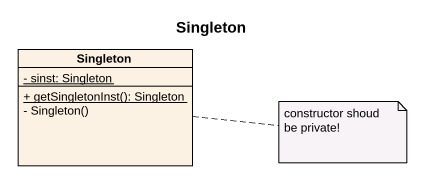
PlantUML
@startuml
title Singleton
hide circle
hide empty members
skinparam classAttributeIconSize 0
class Singleton {
  {static} - sinst: Singleton
  {static} + getSingletonInst(): Singleton
  - Singleton()
}
note right of Singleton : constructor shoud be private!
@enduml
